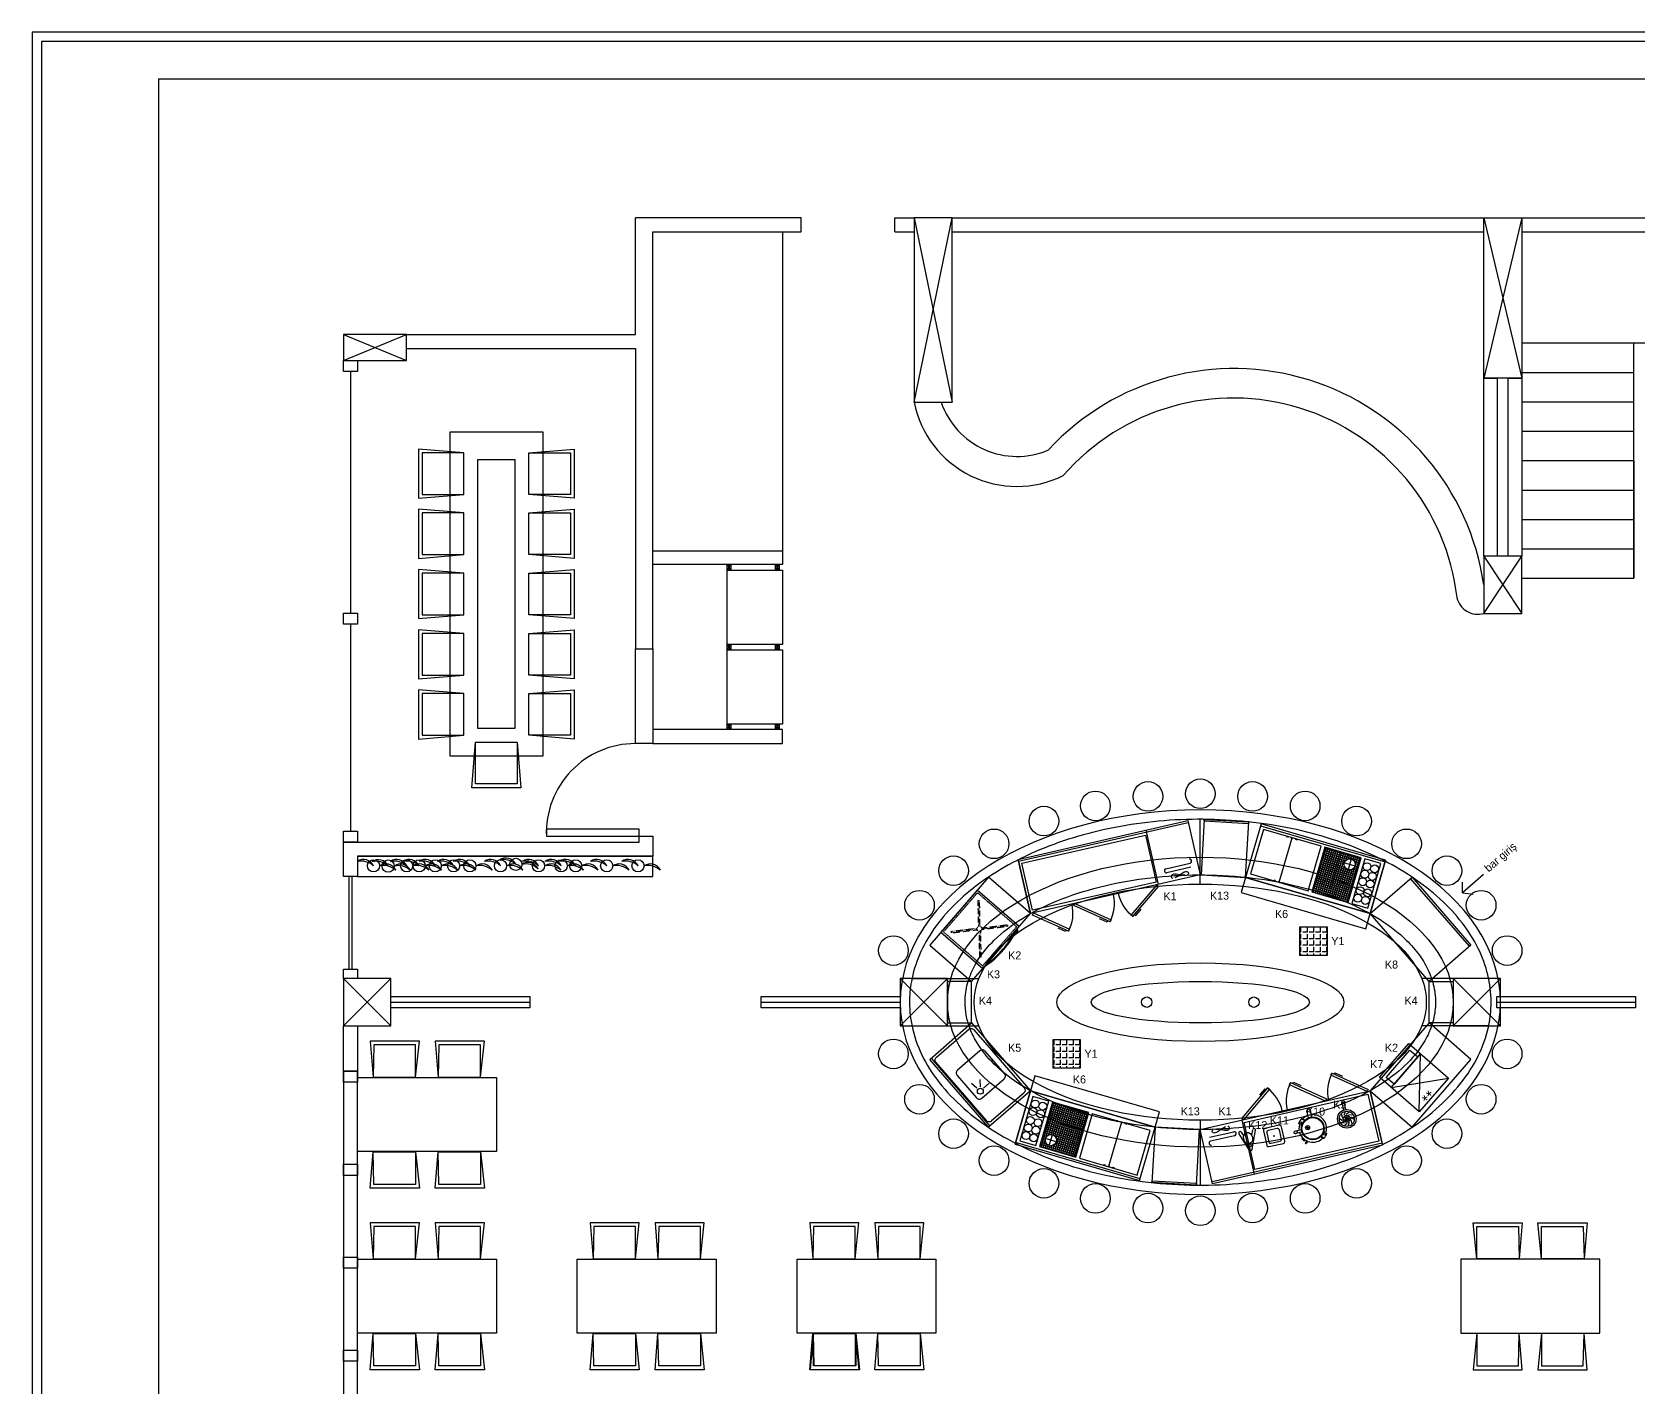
# Model space of a CAD drawing. Header units: millimetres. Extents: x 5004 to 15052, y -6179 to -3495.
# Drawn here: x 8589 to 10324, y -5101 to -3638 of the extents above; entities that cross this region are included whole.
import ezdxf
from ezdxf.enums import TextEntityAlignment as Align

# ---------------------------------------------------------------- set-up
doc = ezdxf.new("R2010")
doc.units = ezdxf.units.MM
doc.linetypes.add('DASHED', pattern=[0.75, 0.5, -0.25])
doc.layers.add('S2000-002 Çizgi', color=7, linetype='Continuous')
doc.styles.get("Standard").update_dxf_attribs({"font": 'arial.ttf'})
doc.styles.add('TAKSİM', font='GOTHIC.TTF', dxfattribs={"height": 20})
pattern_1 = [(90, (-52161.617, -450.4982), (-2.2225, 2e-16), []), (180, (-52161.617, -450.4982), (-2e-16, -2.2225), [])]

# ---------------------------------------------------------------- blocks, each defined once
blk = doc.blocks.new('A$C34EC4B2C')
at = {"layer": 'S2000-002 Çizgi'}
for p, q in [((80.8, 87.7), (46.6, 62.1)), ((77.6, 87.3), (71.9, 83.1)), ((78.6, 86), (77.6, 87.3)), ((82.4, 85.6), (80.8, 87.7)), ((104.7, 85.8), (106.2, 87.8)), ((106.2, 87.8), (140.3, 62)), ((108.4, 86.1), (109.4, 87.4)), ((109.4, 87.4), (115.1, 83.2)), ((150.6, 85.8), (152.2, 87.8)), ((152.2, 87.8), (186.3, 62)), ((154.4, 86.1), (155.4, 87.4)), ((155.4, 87.4), (161.1, 83.2)), ((48.1, 60), (82.4, 85.6)), ((71.9, 83.1), (70.5, 82)), ((138.8, 60), (104.7, 85.8)), ((115.1, 83.2), (116.5, 82.1)), ((184.7, 60), (150.6, 85.8)), ((161.1, 83.2), (162.5, 82.1)), ((0, 0), (0, 60)), ((0, 60), (188, 60)), ((12, 55), (12.2, 55.7)), ((12.2, 54.2), (12, 55)), ((12.2, 55.7), (12.7, 56.3)), ((12.7, 53.6), (12.2, 54.2)), ((12.7, 56.3), (13.5, 56.8)), ((13.5, 53.1), (12.7, 53.6)), ((14.6, 53), (13.5, 53.1)), ((16.1, 53.1), (14.6, 53)), ((16.1, 56.8), (17.8, 56.3)), ((17.8, 53.6), (16.1, 53.1)), ((17.8, 56.3), (19.6, 55.7)), ((19.6, 54.2), (17.8, 53.6)), ((19.6, 55.7), (21.6, 55)), ((21.6, 55), (19.6, 54.2)), ((23.5, 55.7), (21.6, 55)), ((21.6, 55), (23.5, 54.2)), ((25.4, 56.3), (23.5, 55.7)), ((23.5, 54.2), (25.4, 53.6)), ((27.1, 56.8), (25.4, 56.3)), ((25.4, 53.6), (27.1, 53.1)), ((27.1, 53.1), (28.6, 53)), ((28.6, 53), (29.7, 53.1)), ((30.5, 56.3), (29.7, 56.8)), ((29.7, 53.1), (30.5, 53.6)), ((31, 55.7), (30.5, 56.3)), ((30.5, 53.6), (31, 54.2)), ((31.2, 55), (31, 55.7)), ((31, 54.2), (31.2, 55)), ((46.1, 60), (46.1, 0)), ((46.6, 62.1), (48.1, 60)), ((48, 5), (48, 57)), ((48, 57), (185, 57)), ((140.3, 62), (138.8, 60)), ((186.3, 62), (184.7, 60)), ((185, 57), (185, 5)), ((188, 2), (188, 60)), ((188, 60), (188, 0)), ((8, 49.7), (34.7, 49.7)), ((34.7, 45.3), (8, 45.3)), ((188, 2), (0, 2)), ((185, 5), (48, 5)), ((188, 0), (0, 0))]:
    blk.add_line(p, q, dxfattribs=at)
for centre, radius, start, end in [((48.1, 60), 42.7, 0, 40.245), ((138.8, 60), 42.7, 139.4908, 180), ((184.7, 60), 42.7, 139.4908, 180), ((8, 43.1), 2.17, 90, 270), ((34.7, 47.5), 2.17, 270, 90)]:
    blk.add_arc(centre, radius, start, end, dxfattribs=at)
blk = doc.blocks.new('A$C200913A5')
at = {"layer": 'S2000-002 Çizgi'}
for p, q in [((35.5, 36.3), (35.7, 28.4)), ((38.9, 37.9), (45, 32.9)), ((38.9, 37.9), (45, 32.9)), ((40.2, 41.7), (48, 42.9)), ((40.2, 41.7), (48, 42.9))]:
    blk.add_line(p, q, dxfattribs=at)
for points in [[(97, 0), (0, 0), (0, 60), (97, 60)], [(97, 0), (0, 0), (0, 60), (97, 60)], [(97, 58), (0, 58), (0, 60), (97, 60)]]:
    blk.add_lwpolyline(points, close=True, dxfattribs=at)
for points in [[(90, 3), (7, 3, -0.414214), (3, 7), (3, 53, -0.414214), (7, 57), (90, 57, -0.414214), (94, 53), (94, 7, -0.414214)], [(90, 3), (7, 3, -0.414214), (3, 7), (3, 53, -0.414214), (7, 57), (90, 57, -0.414214), (94, 53), (94, 7, -0.414214)], [(32.5, 9), (64.5, 9, 0.414214), (68.5, 13), (68.5, 45, 0.414214), (64.5, 49), (32.5, 49, 0.414214), (28.5, 45), (28.5, 13, 0.414214)], [(32.5, 9), (64.5, 9, 0.414214), (68.5, 13), (68.5, 45, 0.414214), (64.5, 49), (32.5, 49, 0.414214), (28.5, 45), (28.5, 13, 0.414214)]]:
    blk.add_lwpolyline(points, format="xyb", close=True, dxfattribs=at)
blk.add_circle((35.2, 41.2), 3.19, dxfattribs=at)
blk.add_circle((35.2, 41.2), 3.19, dxfattribs=at)
blk = doc.blocks.new('A$C723D60DA')
at = {"layer": 'S2000-002 Çizgi'}
for points in [[(0, 3.7), (60, 3.7), (60, 63.7), (0, 63.7)], [(53.2, 2.2), (54.6, 2.2), (54.6, 0.7), (53.2, 0.7)]]:
    blk.add_lwpolyline(points, close=True, dxfattribs=at)
at = {"layer": 'S2000-002 Çizgi', "linetype": 'DASHED', "ltscale": 0.5}
blk.add_lwpolyline([(2, 5.7), (58, 5.7), (58, 61.7), (2, 61.7)], close=True, dxfattribs=at)
for points in [[(6.8, 54.6), (7.9, 55.7)], [(6.8, 54.6), (27.7, 35.8)], [(7.9, 55.7), (28.7, 36.9)], [(31.4, 36.9), (52.1, 55.7)], [(32.4, 35.9), (53.2, 54.6)], [(52.1, 55.7), (53.2, 54.6)], [(27.6, 33.2), (6.8, 14.4)], [(28.6, 32.1), (7.9, 13.4)], [(31.3, 32.2), (52.1, 13.4)], [(32.3, 33.2), (53.2, 14.4)], [(7.9, 13.4), (6.8, 14.4)], [(52.1, 13.4), (53.2, 14.4)]]:
    blk.add_lwpolyline(points, dxfattribs=at)
at = {"layer": 'S2000-002 Çizgi'}
for points in [[(52.2, 3.2), (52.2, 3.7), (55.9, 3.7)], [(55.9, 3.3), (55.9, 2.2), (52.2, 2.2)]]:
    blk.add_lwpolyline(points, dxfattribs=at)
at = {"layer": 'S2000-002 Çizgi', "linetype": 'DASHED', "ltscale": 0.5}
blk.add_circle((30, 34.5), 2.67, dxfattribs=at)
at = {"layer": 'S2000-002 Çizgi'}
for centre, radius, start, end in [((29.9, 100.6), 100.6, 254.4941, 285.5059), ((29.9, 109.5), 108.5, 257.2819, 282.7181)]:
    blk.add_arc(centre, radius, start, end, dxfattribs=at)
blk = doc.blocks.new('A$C0D0247C1')
at = {"layer": 'S2000-002 Çizgi'}
for points in [[(2, 0), (18, 0, 0.414214), (20, 2), (20, 18, 0.414214), (18, 20), (2, 20, 0.414214), (0, 18), (0, 2, 0.414214)], [(5, 3), (15, 3, 0.414214), (17, 5), (17, 15, 0.414214), (15, 17), (5, 17, 0.414214), (3, 15), (3, 5, 0.414214)]]:
    blk.add_lwpolyline(points, format="xyb", close=True, dxfattribs=at)
at = {"layer": 'S2000-002 Çizgi', "const_width": 1}
blk.add_lwpolyline([(9.5, 10.1, 1), (10.5, 10.1, 1)], format="xyb", close=True, dxfattribs=at)
blk.add_lwpolyline([(20, 10), (23.9, 10)], dxfattribs=at)
blk = doc.blocks.new('A$C2B7B2AEF')
at = {"layer": 'S2000-002 Çizgi'}
for p, q in [((23.4, 33.5), (25.1, 35.8)), ((24.4, 32.7), (26.1, 35)), ((26.1, 35.4), (25.6, 35.8)), ((1.5, 29.6), (1.2, 29.9)), ((2.5, 30.7), (1.5, 29.6)), ((4.4, 29.1), (3.4, 27.8)), ((4, 27.2), (3.4, 27.8)), ((7.9, 31.5), (5.1, 34.2)), ((8.5, 31.8), (5.6, 34.6)), ((25.7, 31.4), (26.7, 32.2)), ((27.1, 22.6), (33.7, 22.6)), ((27.1, 20), (33.7, 20)), ((27.6, 28.9), (28.7, 29.7)), ((12.9, 9.1), (12.9, 1.3)), ((14.2, 0), (15.5, 0)), ((16.8, 9.1), (16.8, 1.3)), ((21.2, 10.7), (24.1, 8)), ((21.8, 11.1), (24.6, 8.4)), ((25.3, 13.5), (26.3, 14.8)), ((25.6, 15.4), (26.3, 14.8)), ((27.2, 11.9), (28.1, 13)), ((28.1, 13), (28.5, 12.6))]:
    blk.add_line(p, q, dxfattribs=at)
for centre, radius in [((3.5, 30), 1.28), ((14.8, 21.3), 12.3), ((14.8, 21.3), 11.7), ((20, 19.2), 2.18), ((20, 19.2), 0.896), ((26.1, 12.6), 1.28)]:
    blk.add_circle(centre, radius, dxfattribs=at)
for centre, radius, start, end in [((14.8, 21.3), 14.9, 4.9348, 123.8208), ((25.4, 35.6), 0.32, 52.57, 142.57), ((25.9, 35.2), 0.32, 322.57, 52.57), ((14.8, 21.3), 14.9, 146.7276, 262.5863), ((14.8, 21.3), 16.2, 124.8183, 147.6606), ((14.8, 21.3), 16.2, 31.2104, 42.5747), ((14.8, 21.3), 14.9, 326.7276, 355.0652), ((32.3, 21.3), 0.64, 129.4184, 230.5816), ((34.2, 19), 3.62, 98.2247, 129.4184), ((34.2, 23.6), 3.62, 230.5816, 261.7753), ((33.2, 19), 3.62, 50.5816, 81.7753), ((33.2, 23.6), 3.62, 278.2247, 309.4184), ((35.1, 21.3), 0.64, 309.4184, 50.5816), ((14.2, 1.3), 1.28, 180, 270), ((15.5, 1.3), 1.28, 270, 0), ((14.8, 21.3), 14.9, 277.4137, 303.8208), ((14.8, 21.3), 16.2, 304.8183, 327.6606)]:
    blk.add_arc(centre, radius, start, end, dxfattribs=at)
blk = doc.blocks.new('A$C7D36761A')
at = {"layer": 'S2000-002 Çizgi'}
for points in [[(0, 20.5), (6.6, 1.2, 0.691141), (10.4, 1.1), (18.3, 20.3)], [(2.8, 21.4), (4.5, 16.8, 0.691141)]]:
    blk.add_lwpolyline(points, format="xyb", dxfattribs=at)
for points in [[(13.1, 15.7), (15.5, 21.4)], [(7.1, 7.7), (7.1, 4.4)], [(7.1, 4.4), (10.1, 4.4)], [(10.1, 7.7), (10.1, 4.4)]]:
    blk.add_lwpolyline(points, dxfattribs=at)
for centre, start, end in [((1.4, 21), 18.9768, 198.9768), ((16.9, 20.9), 337.5765, 157.5765)]:
    blk.add_arc(centre, 1.5, start, end, dxfattribs=at)
blk.add_ellipse((8.6, 13.6), major_axis=(0, -6.18), ratio=0.781319, dxfattribs=at)
blk = doc.blocks.new('A$C4AF1199D')
at = {"layer": 'S2000-002 Çizgi'}
for points in [[(2.4, 20.6), (5.4, 17.1)], [(5.4, 24.6), (5.8, 20)], [(6.3, 18), (13.8, 18)], [(12.6, 19.9), (7.1, 15.7)], [(7.7, 21), (12.4, 15.2)], [(10.2, 26.1), (7.8, 22.2)], [(10.2, 21.2), (10, 14.2)], [(14.9, 24.5), (10.7, 22.7)], [(17.8, 20.4), (13.4, 21.5)], [(17.8, 15.4), (14.8, 18.9)], [(2.3, 15.6), (6.8, 14.5)], [(5.2, 11.5), (9.5, 13.3)], [(10, 9.9), (12.4, 13.8)], [(14.8, 11.4), (14.4, 16)]]:
    blk.add_lwpolyline(points, dxfattribs=at)
blk.add_lwpolyline([(8.8, 0), (11.3, 0), (11.3, 8), (8.8, 8)], close=True, dxfattribs=at)
for radius in [10, 8.12, 3.75]:
    blk.add_circle((10, 18), radius, dxfattribs=at)
blk = doc.blocks.new('A$C2B223031')
at = {"layer": 'S2000-002 Çizgi'}
h = blk.add_hatch(dxfattribs=at)
h.set_pattern_fill('ANSI37', color=256, scale=0.7, angle=45)
h.set_pattern_definition(pattern_1)
h.paths.add_polyline_path([(114, 72), (73.1, 72), (73.1, 22), (114, 22)])
edge = h.paths.add_edge_path(flags=16)
edge.add_arc((104.1, 61.9), 6, 0, 360)
h = blk.add_hatch(dxfattribs=at)
h.set_pattern_fill('ANSI37', color=256, scale=0.7, angle=45)
h.set_pattern_definition(pattern_1)
h.paths.add_polyline_path([(114, 72), (74, 72), (74, 32), (114, 32)])
h.paths.add_polyline_path([(98.1, 61.9, -1), (110.1, 61.9, -1)], flags=16)
for p, q in [((30.8, 71), (30.8, 72)), ((30.8, 72), (31.8, 72)), ((31.8, 72), (31.8, 71)), ((35.8, 71), (35.8, 72)), ((35.8, 72), (36.8, 72)), ((36.3, 22), (36.3, 72)), ((36.8, 72), (36.8, 71)), ((40.8, 71), (40.8, 72)), ((40.8, 72), (41.8, 72)), ((41.8, 72), (41.8, 71)), ((140, 77), (140, 17)), ((98.1, 61.9), (110.1, 61.9)), ((104.1, 67.9), (104.1, 55.9)), ((30.8, 23), (30.8, 22)), ((30.8, 22), (31.8, 22)), ((31.8, 22), (31.8, 23)), ((35.8, 23), (35.8, 22)), ((35.8, 22), (36.8, 22)), ((36.8, 22), (36.8, 23)), ((40.8, 23), (40.8, 22)), ((40.8, 22), (41.8, 22)), ((41.8, 22), (41.8, 23))]:
    blk.add_line(p, q, dxfattribs=at)
for points in [[(0, 17), (140, 17), (140, 77), (0, 77)], [(0, 75), (140, 75), (140, 77), (0, 77)], [(4, 22), (69.1, 22), (69.1, 72), (4, 72)], [(73.1, 22), (114, 22), (114, 72), (73.1, 72)], [(118, 22), (136, 22), (136, 72), (118, 72)], [(140, 17), (0, 17), (0, 0), (140, 0)]]:
    blk.add_lwpolyline(points, close=True, dxfattribs=at)
for centre, radius in [((104.1, 61.9), 6), ((122.7, 64.7), 4.25), ((122.7, 56.2), 4.25), ((131.2, 64.7), 4.25), ((131.2, 56.2), 4.25), ((122.7, 47.7), 4.25), ((122.7, 37.7), 4.25), ((131.2, 47.7), 4.25), ((131.2, 37.7), 4.25), ((122.7, 29.2), 4.25), ((131.2, 29.2), 4.25)]:
    blk.add_circle(centre, radius, dxfattribs=at)
blk = doc.blocks.new('A$C3C3A6592')
at = {"layer": 'S2000-002 Çizgi'}
for points in [[(0, 57), (48.3, 16.9)], [(0, 16.9), (48.3, 57)], [(0, 16.9), (48.3, 16.9)]]:
    blk.add_lwpolyline(points, dxfattribs=at)
for points in [[(0, 0), (48.3, 0), (48.3, 57), (0, 57)], [(4.6, 5.6), (43.7, 5.6), (43.7, 16.9), (4.6, 16.9)]]:
    blk.add_lwpolyline(points, close=True, dxfattribs=at)
blk.add_text('**', height=12, dxfattribs=at).set_placement((11.9, 43))

msp = doc.modelspace()

# ---------------------------------------------------------------- hatches: boundary and pattern name
h = msp.add_hatch()
h.set_pattern_fill('ANGLE', color=256)
h.set_pattern_definition([(180, (18145.445, -6886.5), (0, 6.985), [5.08, -1.905]), (90, (18145.445, -6886.5), (6.985, 4e-16), [5.08, -1.905])])
h.paths.add_polyline_path([(9957.6, -4633.9), (9987.6, -4633.9), (9987.6, -4603.9), (9957.6, -4603.9)])
h = msp.add_hatch()
h.set_pattern_fill('ANGLE', color=256)
h.set_pattern_definition([(180, (17878.887, -7008.083), (0, 6.985), [5.08, -1.905]), (90, (17878.887, -7008.083), (6.985, 4e-16), [5.08, -1.905])])
h.paths.add_polyline_path([(9691, -4755.5), (9721, -4755.5), (9721, -4725.5), (9691, -4725.5)])

# ---------------------------------------------------------------- linework, layer by layer
at = {"color": 1}
for p, q in [((8725.4, -3688.3), (8725.4, -6179.3)), ((8725.4, -3688.3), (11071.4, -3688.3)), ((9850.4, -4557.4), (9850.4, -4487.4)), ((9539, -4659.3), (9611.3, -4659.3)), ((10161.7, -4659.3), (10089.4, -4659.3)), ((9539, -4710.3), (9611.3, -4710.3)), ((10161.7, -4710.3), (10089.4, -4710.3)), ((9850.4, -4812.3), (9850.4, -4882.3))]:
    msp.add_line(p, q, dxfattribs=at)
for p, q in [((9419.4, -3838.3), (9240.4, -3838.3)), ((9240.4, -3964.3), (9240.4, -3838.3)), ((9419.4, -3853.3), (9419.4, -3838.3)), ((9520.4, -3853.3), (9520.4, -3838.3)), ((9520.4, -3838.3), (9541.4, -3838.3)), ((9541.4, -3838.3), (9582.4, -4037.3)), ((9541.4, -4037.3), (9582.4, -3838.3)), ((9582.4, -3838.3), (10156.4, -3838.3)), ((10197.4, -3838.3), (10156.4, -4011.3)), ((10156.4, -3838.3), (10197.4, -4011.3)), ((10197.4, -3838.3), (10448.4, -3838.3)), ((9259.4, -4303.3), (9259.4, -3853.3)), ((9259.4, -3853.3), (9419.4, -3853.3)), ((9399.4, -3853.3), (9399.4, -4197.6)), ((9520.4, -3853.3), (9541.4, -3853.3)), ((9582.4, -3853.3), (10156.4, -3853.3)), ((10197.4, -3853.3), (10448.4, -3853.3)), ((8925.4, -3964.3), (8993.4, -3992.3)), ((8925.4, -3992.3), (8993.4, -3964.3)), ((8993.4, -3964.3), (9240.4, -3964.3)), ((8993.4, -3979.3), (9240.4, -3979.3)), ((9240.4, -3979.3), (9240.4, -4303.3)), ((10197.4, -3973.3), (10448.4, -3973.3)), ((10318.4, -4227.3), (10318.4, -3973.3)), ((8932.9, -4004.3), (8932.9, -4264.8)), ((10197.4, -4005.1), (10318.4, -4005.1)), ((10197.4, -4036.8), (10318.4, -4036.8)), ((10197.4, -4068.6), (10318.4, -4068.6)), ((10197.4, -4100.3), (10318.4, -4100.3)), ((10318.4, -4100.3), (10318.4, -4227.3)), ((10197.4, -4132.1), (10318.4, -4132.1)), ((10197.4, -4163.8), (10318.4, -4163.8)), ((10318.4, -4163.8), (10318.4, -4227.3)), ((10197.4, -4195.6), (10318.4, -4195.6)), ((10156.4, -4203.3), (10197.4, -4265.3)), ((10156.4, -4265.3), (10197.4, -4203.3)), ((10197.4, -4227.3), (10318.4, -4227.3)), ((10156.4, -4265.3), (10197.4, -4265.3)), ((8932.9, -4276.8), (8932.9, -4500.2)), ((9240.4, -4303.3), (9259.4, -4303.3)), ((9399.4, -4390.6), (9259.4, -4390.6)), ((9259.4, -4405.6), (9399.4, -4405.6)), ((9399.4, -4405.6), (9399.4, -4390.6)), ((8940.4, -4512.2), (9244.4, -4512.2)), ((8940.4, -4527.2), (9259.4, -4527.2)), ((10156.1, -4547.1), (10133.4, -4566.8)), ((10133.4, -4566.8), (10133.4, -4555.2)), ((10133.4, -4566.8), (10144.9, -4568.4)), ((8925.4, -4659.3), (8976.4, -4710.3)), ((8925.4, -4710.3), (8976.4, -4659.3)), ((9526.4, -4659.3), (9577.4, -4710.3)), ((9526.4, -4710.3), (9577.4, -4659.3)), ((10123.4, -4659.3), (10174.4, -4710.3)), ((10123.4, -4710.3), (10174.4, -4659.3)), ((8976.4, -4684.8), (9126.4, -4684.8)), ((9376.4, -4684.8), (9526.4, -4684.8)), ((10170.4, -4684.8), (10320.4, -4684.8)), ((8940.4, -4710.3), (8950.4, -4710.3)), ((8925.4, -4759.3), (8925.4, -5060.3)), ((8925.4, -4771.3), (8925.4, -5060.3))]:
    msp.add_line(p, q)
for points in [[(8589.1, -5707.9), (11469.1, -5707.9), (11469.1, -3637.9), (8589.1, -3637.9)], [(8599.1, -5697.9), (11459.1, -5697.9), (11459.1, -3647.9), (8599.1, -3647.9)], [(9582.4, -3838.3), (9541.4, -3838.3), (9541.4, -4037.3), (9582.4, -4037.3)], [(10156.4, -3838.3), (10197.4, -3838.3), (10197.4, -4011.3), (10156.4, -4011.3)], [(8925.4, -3992.3), (8993.4, -3992.3), (8993.4, -3964.3), (8925.4, -3964.3)], [(8925.4, -3992.3), (8940.4, -3992.3), (8940.4, -4004.3), (8925.4, -4004.3)], [(10156.4, -4011.3), (10170.9, -4011.3), (10170.9, -4203.3), (10156.4, -4203.3)], [(10182.9, -4011.3), (10197.4, -4011.3), (10197.4, -4203.3), (10182.9, -4203.3)], [(9040.4, -4069.3), (9140.4, -4069.3), (9140.4, -4419.3), (9040.4, -4419.3)], [(9055.4, -4091.8), (9006.4, -4087.8), (9006.4, -4140.8), (9055.4, -4136.8)], [(9055.4, -4091.8), (9010.4, -4091.8), (9010.4, -4136.8), (9055.4, -4136.8)], [(9125.4, -4091.8), (9174.4, -4087.8), (9174.4, -4140.8), (9125.4, -4136.8)], [(9125.4, -4091.8), (9170.4, -4091.8), (9170.4, -4136.8), (9125.4, -4136.8)], [(9070.4, -4099.3), (9110.4, -4099.3), (9110.4, -4389.3), (9070.4, -4389.3)], [(9055.4, -4156.8), (9006.4, -4152.8), (9006.4, -4205.8), (9055.4, -4201.8)], [(9055.4, -4156.8), (9010.4, -4156.8), (9010.4, -4201.8), (9055.4, -4201.8)], [(9125.4, -4156.8), (9174.4, -4152.8), (9174.4, -4205.8), (9125.4, -4201.8)], [(9125.4, -4156.8), (9170.4, -4156.8), (9170.4, -4201.8), (9125.4, -4201.8)], [(9259.4, -4197.6), (9399.4, -4197.6), (9399.4, -4212.6), (9259.4, -4212.6)], [(10197.4, -4203.3), (10156.4, -4203.3), (10156.4, -4265.3), (10197.4, -4265.3)], [(9055.4, -4221.8), (9006.4, -4217.8), (9006.4, -4270.8), (9055.4, -4266.8)], [(9055.4, -4221.8), (9010.4, -4221.8), (9010.4, -4266.8), (9055.4, -4266.8)], [(9125.4, -4221.8), (9174.4, -4217.8), (9174.4, -4270.8), (9125.4, -4266.8)], [(9125.4, -4221.8), (9170.4, -4221.8), (9170.4, -4266.8), (9125.4, -4266.8)], [(8925.4, -4264.8), (8940.4, -4264.8), (8940.4, -4276.8), (8925.4, -4276.8)], [(9055.4, -4286.8), (9006.4, -4282.8), (9006.4, -4335.8), (9055.4, -4331.8)], [(9125.4, -4286.8), (9174.4, -4282.8), (9174.4, -4335.8), (9125.4, -4331.8)], [(9055.4, -4286.8), (9010.4, -4286.8), (9010.4, -4331.8), (9055.4, -4331.8)], [(9125.4, -4286.8), (9170.4, -4286.8), (9170.4, -4331.8), (9125.4, -4331.8)], [(9240.4, -4303.3), (9259.4, -4303.3), (9259.4, -4405.6), (9240.4, -4405.6)], [(9055.4, -4351.8), (9006.4, -4347.8), (9006.4, -4400.8), (9055.4, -4396.8)], [(9055.4, -4351.8), (9010.4, -4351.8), (9010.4, -4396.8), (9055.4, -4396.8)], [(9125.4, -4351.8), (9174.4, -4347.8), (9174.4, -4400.8), (9125.4, -4396.8)], [(9125.4, -4351.8), (9170.4, -4351.8), (9170.4, -4396.8), (9125.4, -4396.8)], [(9112.9, -4404.3), (9116.9, -4453.3), (9063.9, -4453.3), (9067.9, -4404.3)], [(9112.9, -4404.3), (9112.9, -4449.3), (9067.9, -4449.3), (9067.9, -4404.3)], [(9851.3, -4547.4), (9899.2, -4550.1), (9902.6, -4490.2), (9854.7, -4487.5)], [(9902.5, -4492.2), (9854.5, -4489.5), (9854.7, -4487.5), (9902.6, -4490.2)], [(8925.4, -4500.2), (8940.4, -4500.2), (8940.4, -4512.2), (8925.4, -4512.2)], [(8940.4, -4549.3), (9259.4, -4549.3), (9259.4, -4527.2), (8940.4, -4527.2)], [(8934.8, -4549.3), (8931, -4549.3), (8931, -4649.3), (8934.8, -4649.3)], [(9987.6, -4603.9), (9957.6, -4603.9), (9957.6, -4633.9), (9987.6, -4633.9)], [(8925.4, -4649.3), (8940.4, -4649.3), (8940.4, -4659.3), (8925.4, -4659.3)], [(8976.4, -4659.3), (8925.4, -4659.3), (8925.4, -4710.3), (8976.4, -4710.3)], [(9577.4, -4659.3), (9526.4, -4659.3), (9526.4, -4710.3), (9577.4, -4710.3)], [(9603.5, -4662.4), (9577.4, -4662.4), (9577.4, -4707.2), (9603.5, -4707.2)], [(10097.3, -4662.4), (10123.4, -4662.4), (10123.4, -4707.2), (10097.3, -4707.2)], [(10174.4, -4659.3), (10123.4, -4659.3), (10123.4, -4710.3), (10174.4, -4710.3)], [(8976.4, -4678.8), (9126.4, -4678.8), (9126.4, -4690.8), (8976.4, -4690.8)], [(9376.4, -4678.8), (9526.4, -4678.8), (9526.4, -4690.8), (9376.4, -4690.8)], [(10170.4, -4678.8), (10320.4, -4678.8), (10320.4, -4690.8), (10170.4, -4690.8)], [(8925.4, -4710.3), (8940.4, -4710.3), (8940.4, -4759.3), (8925.4, -4759.3)], [(9003.2, -4765.8), (9007.2, -4726.8), (8954.2, -4726.8), (8957.4, -4765.8)], [(9003.2, -4765.8), (9003.2, -4730.8), (8958.2, -4730.8), (8957.4, -4765.8)], [(9073.4, -4765.8), (9077.4, -4726.8), (9024.4, -4726.8), (9027.5, -4765.8)], [(9073.4, -4765.8), (9073.4, -4730.8), (9028.4, -4730.8), (9027.5, -4765.8)], [(9721, -4725.5), (9691, -4725.5), (9691, -4755.5), (9721, -4755.5)], [(8940.4, -4759.3), (8925.4, -4759.3), (8925.4, -5373.3), (8940.4, -5373.3)], [(8925.4, -4759.3), (8940.4, -4759.3), (8940.4, -4771.3), (8925.4, -4771.3)], [(8940.4, -4766.1), (9090.4, -4766.1), (9090.4, -4846.1), (8940.4, -4846.1)], [(9849.5, -4822.2), (9801.5, -4819.6), (9798.2, -4879.5), (9846.1, -4882.2)], [(9003.2, -4846.4), (9007.2, -4885.4), (8954.2, -4885.4), (8957.4, -4846.4)], [(9003.2, -4846.4), (9003.2, -4881.4), (8958.2, -4881.4), (8957.4, -4846.4)], [(9073.4, -4846.4), (9077.4, -4885.4), (9024.4, -4885.4), (9027.5, -4846.4)], [(9073.4, -4846.4), (9073.4, -4881.4), (9028.4, -4881.4), (9027.5, -4846.4)], [(8925.4, -4859.7), (8940.4, -4859.7), (8940.4, -4871.7), (8925.4, -4871.7)], [(9798.3, -4877.5), (9846.2, -4880.2), (9846.1, -4882.2), (9798.2, -4879.5)], [(9003.2, -4961.9), (9007.2, -4922.9), (8954.2, -4922.9), (8957.4, -4961.9)], [(9073.4, -4961.9), (9077.4, -4922.9), (9024.4, -4922.9), (9027.5, -4961.9)], [(9240.5, -4961.9), (9244.5, -4922.9), (9191.5, -4922.9), (9194.7, -4961.9)], [(9310.7, -4961.9), (9314.7, -4922.9), (9261.7, -4922.9), (9264.8, -4961.9)], [(9477.8, -4961.9), (9481.8, -4922.9), (9428.8, -4922.9), (9432, -4961.9)], [(9548, -4961.9), (9552, -4922.9), (9499, -4922.9), (9502.1, -4961.9)], [(10148.8, -4961.9), (10144.8, -4922.9), (10197.8, -4922.9), (10194.6, -4961.9)], [(10218.9, -4961.9), (10214.9, -4922.9), (10267.9, -4922.9), (10264.7, -4961.9)], [(9003.2, -4961.9), (9003.2, -4926.9), (8958.2, -4926.9), (8957.4, -4961.9)], [(9073.4, -4961.9), (9073.4, -4926.9), (9028.4, -4926.9), (9027.5, -4961.9)], [(9240.5, -4961.9), (9240.5, -4926.9), (9195.5, -4926.9), (9194.7, -4961.9)], [(9310.7, -4961.9), (9310.7, -4926.9), (9265.7, -4926.9), (9264.8, -4961.9)], [(9477.8, -4961.9), (9477.8, -4926.9), (9432.8, -4926.9), (9432, -4961.9)], [(9548, -4961.9), (9548, -4926.9), (9503, -4926.9), (9502.1, -4961.9)], [(10148.8, -4961.9), (10148.8, -4926.9), (10193.8, -4926.9), (10194.6, -4961.9)], [(10218.9, -4961.9), (10218.9, -4926.9), (10263.9, -4926.9), (10264.7, -4961.9)], [(8925.4, -4960), (8940.4, -4960), (8940.4, -4972), (8925.4, -4972)], [(8940.4, -4962.1), (9090.4, -4962.1), (9090.4, -5042.1), (8940.4, -5042.1)], [(9177.7, -4962.1), (9327.7, -4962.1), (9327.7, -5042.1), (9177.7, -5042.1)], [(9415, -4962.1), (9565, -4962.1), (9565, -5042.1), (9415, -5042.1)], [(10281.8, -4962.1), (10131.8, -4962.1), (10131.8, -5042.1), (10281.8, -5042.1)], [(9003.2, -5042.4), (9007.2, -5081.4), (8954.2, -5081.4), (8957.4, -5042.4)], [(9003.2, -5042.4), (9003.2, -5077.4), (8958.2, -5077.4), (8957.4, -5042.4)], [(9073.4, -5042.4), (9077.4, -5081.4), (9024.4, -5081.4), (9027.5, -5042.4)], [(9073.4, -5042.4), (9073.4, -5077.4), (9028.4, -5077.4), (9027.5, -5042.4)], [(9240.5, -5042.4), (9244.5, -5081.4), (9191.5, -5081.4), (9194.7, -5042.4)], [(9240.5, -5042.4), (9240.5, -5077.4), (9195.5, -5077.4), (9194.7, -5042.4)], [(9310.7, -5042.4), (9314.7, -5081.4), (9261.7, -5081.4), (9264.8, -5042.4)], [(9310.7, -5042.4), (9310.7, -5077.4), (9265.7, -5077.4), (9264.8, -5042.4)], [(9477.8, -5042.4), (9481.8, -5081.4), (9428.8, -5081.4), (9432, -5042.4)], [(9478.4, -5042.4), (9482.4, -5081.4), (9429.4, -5081.4), (9432.6, -5042.4)], [(9477.8, -5042.4), (9477.8, -5077.4), (9432.8, -5077.4), (9432, -5042.4)], [(9478.4, -5042.4), (9478.4, -5077.4), (9433.4, -5077.4), (9432.6, -5042.4)], [(9548, -5042.4), (9552, -5081.4), (9499, -5081.4), (9502.1, -5042.4)], [(9548, -5042.4), (9548, -5077.4), (9503, -5077.4), (9502.1, -5042.4)], [(10148.8, -5042.4), (10144.8, -5081.4), (10197.8, -5081.4), (10194.6, -5042.4)], [(10148.8, -5042.4), (10148.8, -5077.4), (10193.8, -5077.4), (10194.6, -5042.4)], [(10218.9, -5042.4), (10214.9, -5081.4), (10267.9, -5081.4), (10264.7, -5042.4)], [(10218.9, -5042.4), (10218.9, -5077.4), (10263.9, -5077.4), (10264.7, -5042.4)], [(8925.4, -5060.3), (8940.4, -5060.3), (8940.4, -5072.3), (8925.4, -5072.3)]]:
    msp.add_lwpolyline(points, close=True)
for points in [[(9339.4, -4218.6), (9339.4, -4212.6), (9343.4, -4212.6), (9343.4, -4218.6), (9339.4, -4218.6), (9343.4, -4212.6), (9339.4, -4212.6), (9343.4, -4218.6), (9341.4, -4215.6)], [(9391.7, -4218.6), (9391.7, -4212.6), (9395.7, -4212.6), (9395.7, -4218.6), (9391.7, -4218.6), (9395.7, -4212.6), (9391.7, -4212.6), (9395.7, -4218.6), (9393.7, -4215.6)], [(9339.4, -4304.6), (9339.4, -4298.6), (9343.4, -4298.6), (9343.4, -4304.6), (9339.4, -4304.6), (9343.4, -4298.6), (9339.4, -4298.6), (9343.4, -4304.6), (9341.4, -4301.6)], [(9391.7, -4304.6), (9391.7, -4298.6), (9395.7, -4298.6), (9395.7, -4304.6), (9391.7, -4304.6), (9395.7, -4298.6), (9391.7, -4298.6), (9395.7, -4304.6), (9393.7, -4301.6)], [(9339.4, -4390.6), (9339.4, -4384.6), (9343.4, -4384.6), (9343.4, -4390.6), (9339.4, -4390.6), (9343.4, -4384.6), (9339.4, -4384.6), (9343.4, -4390.6), (9341.4, -4387.6)], [(9391.7, -4390.6), (9391.7, -4384.6), (9395.7, -4384.6), (9395.7, -4390.6), (9391.7, -4390.6), (9395.7, -4384.6), (9391.7, -4384.6), (9395.7, -4390.6), (9393.7, -4387.6)]]:
    msp.add_lwpolyline(points, dxfattribs=at)
for points in [[(9339.4, -4218.6), (9399.4, -4218.6), (9399.4, -4298.6), (9339.4, -4298.6)], [(9339.4, -4304.6), (9399.4, -4304.6), (9399.4, -4384.6), (9339.4, -4384.6)], [(9144.4, -4498.2), (9144.4, -4505.7), (9244.4, -4505.7), (9244.4, -4498.2)]]:
    msp.add_lwpolyline(points, close=True, dxfattribs=at)
for points in [[(8925.4, -4512.2), (9244.4, -4512.2), (9244.4, -4505.7), (9259.4, -4505.7), (9259.4, -4527.2), (8940.4, -4527.2), (8940.4, -4549.3), (8925.4, -4549.3), (8925.4, -4512.2)], [(8940.4, -4512.2), (9244.4, -4512.2), (9244.4, -4505.7), (9259.4, -4505.7), (9259.4, -4527.2), (8940.4, -4527.2)]]:
    msp.add_lwpolyline(points)
for centre in [(9737.1, -4473), (9793.9, -4462.7), (9850.4, -4459.8), (9850.4, -4459.8), (9906.8, -4462.7), (9963.6, -4473), (9681.6, -4489.4), (10019.1, -4489.4), (9627.7, -4513.9), (10073.1, -4513.9), (9584, -4542.9), (10116.7, -4542.9), (9547.2, -4580.2), (10153.6, -4580.2), (9519.1, -4629.1), (10181.7, -4629.1), (9519.1, -4740.6), (10181.7, -4740.6), (9547.2, -4789.5), (10153.6, -4789.5), (9584, -4826.7), (10116.7, -4826.7), (9627.7, -4855.8), (10073.1, -4855.8), (9681.6, -4880.3), (10019.1, -4880.3), (9737.1, -4896.6), (9793.9, -4907), (9906.8, -4907), (9963.6, -4896.6), (9850.4, -4909.9), (9850.4, -4909.9)]:
    msp.add_circle(centre, 16)
at = {"color": 30}
for centre in [(8957.7, -4537.7), (8973.6, -4537.9), (8993.5, -4537.7), (9007, -4537.7), (9024.4, -4537.7), (9044.2, -4537.7), (9061.7, -4537.7), (9094.9, -4537.7), (9111.3, -4536.1), (9135.9, -4537.7), (9160.4, -4537.7), (9176, -4537.7), (9209.5, -4537.7), (9243.3, -4537.7)]:
    msp.add_circle(centre, 6.56, dxfattribs=at)
at = {"color": 1}
for centre in [(9792.5, -4684.8), (9908.3, -4684.8)]:
    msp.add_circle(centre, 5.6, dxfattribs=at)
for centre, radius, start, end in [((9886.8, -4273.4), 272.4, 8.2488, 137.3204), ((9652.2, -4015.2), 113, 191.2948, 296.3516), ((9652.4, -4009.4), 86.4, 198.8688, 293.2735), ((9886, -4276), 243.2, 6.5578, 139.0113), ((10150.1, -4243), 23.2, 192.9416, 285.6621)]:
    msp.add_arc(centre, radius, start, end)
msp.add_arc((9240.5, -4501.9), 96.2, 90.0755, 182.2627, dxfattribs=at)
at = {"color": 3}
for centre, radius, start, end in [((8946.9, -4542.8), 12, 25.4592, 124.0109), ((8944.4, -4551.8), 19.3, 46.759, 102.7111), ((8962.8, -4543), 12, 25.4592, 124.0109), ((8960.3, -4552), 19.3, 46.759, 102.7111), ((8970.9, -4547.6), 12, 25.4592, 124.0109), ((8968.5, -4556.5), 19.3, 46.759, 102.7111), ((8982.7, -4542.8), 12, 25.4592, 124.0109), ((8980.3, -4551.8), 19.3, 46.759, 102.7111), ((8986.8, -4547.8), 12, 25.4592, 124.0109), ((8984.4, -4556.7), 19.3, 46.759, 102.7111), ((8996.2, -4542.8), 12, 25.4592, 124.0109), ((8993.7, -4551.8), 19.3, 46.759, 102.7111), ((9006.8, -4547.6), 12, 25.4592, 124.0109), ((9004.3, -4556.5), 19.3, 46.759, 102.7111), ((9013.6, -4542.8), 12, 25.4592, 124.0109), ((9011.2, -4551.8), 19.3, 46.759, 102.7111), ((9020.2, -4547.6), 12, 25.4592, 124.0109), ((9017.8, -4556.5), 19.3, 46.759, 102.7111), ((9033.4, -4542.8), 12, 25.4592, 124.0109), ((9031, -4551.8), 19.3, 46.759, 102.7111), ((9037.7, -4547.6), 12, 25.4592, 124.0109), ((9035.3, -4556.5), 19.3, 46.759, 102.7111), ((9050.9, -4542.8), 12, 25.4592, 124.0109), ((9048.5, -4551.8), 19.3, 46.759, 102.7111), ((9057.5, -4547.6), 12, 25.4592, 124.0109), ((9055, -4556.5), 19.3, 46.759, 102.7111), ((9075, -4547.6), 12, 25.4592, 124.0109), ((9072.5, -4556.5), 19.3, 46.759, 102.7111), ((9084.1, -4542.8), 12, 25.4592, 124.0109), ((9081.7, -4551.8), 19.3, 46.759, 102.7111), ((9100.5, -4541.2), 12, 25.4592, 124.0109), ((9098.1, -4550.1), 19.3, 46.759, 102.7111), ((9108.2, -4547.6), 12, 25.4592, 124.0109), ((9105.7, -4556.5), 19.3, 46.759, 102.7111), ((9124.6, -4546), 12, 25.4592, 124.0109), ((9122.1, -4554.9), 19.3, 46.759, 102.7111), ((9125.1, -4542.8), 12, 25.4592, 124.0109), ((9122.7, -4551.8), 19.3, 46.759, 102.7111), ((9149.1, -4547.6), 12, 25.4592, 124.0109), ((9146.7, -4556.5), 19.3, 46.759, 102.7111), ((9149.6, -4542.8), 12, 25.4592, 124.0109), ((9147.1, -4551.8), 19.3, 46.759, 102.7111), ((9165.2, -4542.8), 12, 25.4592, 124.0109), ((9162.8, -4551.8), 19.3, 46.759, 102.7111), ((9173.6, -4547.6), 12, 25.4592, 124.0109), ((9171.2, -4556.5), 19.3, 46.759, 102.7111), ((9189.3, -4547.6), 12, 25.4592, 124.0109), ((9186.8, -4556.5), 19.3, 46.759, 102.7111), ((9198.7, -4542.8), 12, 25.4592, 124.0109), ((9196.3, -4551.8), 19.3, 46.759, 102.7111), ((9222.8, -4547.6), 12, 25.4592, 124.0109), ((9220.3, -4556.5), 19.3, 46.759, 102.7111), ((9232.5, -4542.8), 12, 25.4592, 124.0109), ((9230.1, -4551.8), 19.3, 46.759, 102.7111), ((9256.6, -4547.6), 12, 25.4592, 124.0109), ((9254.1, -4556.5), 19.3, 46.759, 102.7111)]:
    msp.add_arc(centre, radius, start, end, dxfattribs=at)
at = {"extrusion": (0, 0, -1)}
msp.add_ellipse((9850.4, -4684.8), major_axis=(-324, 0), ratio=0.640182, dxfattribs=at)
msp.add_ellipse((9850.4, -4684.8), major_axis=(273, 0), ratio=0.572962)
at = {"color": 1}
for major_axis, ratio in [((-244, 0), 0.522206), ((-155, 0), 0.273629), ((-117.9, 0), 0.190172)]:
    msp.add_ellipse((9850.4, -4684.8), major_axis=major_axis, ratio=ratio, dxfattribs=at)
for points, knots in [([(9536.4, -4684.8), (9536.4, -4677.4), (9537.1, -4669.9), (9540.2, -4652.8), (9543.1, -4643.2), (9551.3, -4624.2), (9556.5, -4614.9), (9569.2, -4596.7), (9576.7, -4587.9), (9593.7, -4571), (9603.3, -4563), (9624.3, -4547.8), (9635.7, -4540.7), (9660.2, -4527.6), (9673.3, -4521.7), (9700.7, -4511.1), (9715.1, -4506.5), (9744.8, -4498.7), (9760.1, -4495.5), (9791.4, -4490.7), (9807.3, -4489), (9839.4, -4487.3), (9855.5, -4487.2), (9887.7, -4488.6), (9903.6, -4490), (9935.1, -4494.5), (9950.5, -4497.5), (9980.4, -4505), (9994.9, -4509.4), (10022.7, -4519.7), (10035.9, -4525.5), (10060.8, -4538.2), (10072.4, -4545.2), (10093.9, -4560.1), (10103.7, -4568.1), (10121.2, -4584.8), (10128.9, -4593.5), (10142.2, -4611.5), (10147.7, -4620.8), (10156.4, -4639.7), (10159.6, -4649.3), (10163.7, -4668.6), (10164.6, -4678.4), (10164.1, -4698.6), (10162.4, -4709.2), (10156.4, -4730), (10152.1, -4740.4), (10140.7, -4760.5), (10133.6, -4770.4), (10117, -4789.3), (10107.4, -4798.4), (10086, -4815.5), (10074.1, -4823.5), (10048.3, -4838.2), (10034.5, -4844.9), (10005.1, -4856.8), (9989.7, -4862), (9957.6, -4870.6), (9941, -4874.1), (9907, -4879.3), (9889.7, -4881), (9854.8, -4882.5), (9837.3, -4882.4), (9802.5, -4880.2), (9785.3, -4878.3), (9751.6, -4872.5), (9735.1, -4868.7), (9703.4, -4859.5), (9688.2, -4854.1), (9659.4, -4841.7), (9645.8, -4834.8), (9620.7, -4819.6), (9609.2, -4811.4), (9588.5, -4794), (9579.3, -4784.7), (9563.6, -4765.6), (9556.9, -4755.6), (9546.4, -4735.3), (9542.5, -4724.9), (9537.6, -4704.6), (9536.4, -4694.7), (9536.4, -4684.8)], [0, 0, 0, 0, 0.116877, 0.116877, 0.268958, 0.268958, 0.421039, 0.421039, 0.57312, 0.57312, 0.7252, 0.7252, 0.877281, 0.877281, 1.029362, 1.029362, 1.181443, 1.181443, 1.333524, 1.333524, 1.485605, 1.485605, 1.637686, 1.637686, 1.789767, 1.789767, 1.941848, 1.941848, 2.093929, 2.093929, 2.24601, 2.24601, 2.39809, 2.39809, 2.550171, 2.550171, 2.702252, 2.702252, 2.854333, 2.854333, 3.006414, 3.006414, 3.158495, 3.158495, 3.323487, 3.323487, 3.488479, 3.488479, 3.653471, 3.653471, 3.818463, 3.818463, 3.983455, 3.983455, 4.148447, 4.148447, 4.313439, 4.313439, 4.478431, 4.478431, 4.643423, 4.643423, 4.808415, 4.808415, 4.973408, 4.973408, 5.1384, 5.1384, 5.303392, 5.303392, 5.468384, 5.468384, 5.633376, 5.633376, 5.798368, 5.798368, 5.96336, 5.96336, 6.128352, 6.128352, 6.283185, 6.283185, 6.283185, 6.283185]), ([(9596.4, -4684.8), (9596.4, -4689.5), (9596.8, -4694.1), (9598.5, -4703.4), (9599.8, -4707.9), (9603.1, -4716.9), (9605.1, -4721.4), (9612.1, -4733.8), (9618.1, -4741.6), (9632.2, -4756.3), (9640.4, -4763.2), (9659.7, -4776.6), (9671, -4783), (9695.4, -4794.5), (9708.6, -4799.5), (9736.6, -4808.2), (9751.4, -4811.8), (9781.9, -4817.5), (9797.6, -4819.6), (9829.6, -4822.1), (9845.8, -4822.5), (9878.1, -4821.7), (9894.2, -4820.5), (9925.6, -4816.5), (9940.9, -4813.7), (9970.4, -4806.5), (9984.4, -4802.2), (10010.8, -4792.1), (10023.2, -4786.4), (10045.6, -4773.7), (10055.7, -4766.8), (10073.4, -4751.8), (10081, -4743.8), (10091.1, -4729.6), (10094.6, -4723.7), (10099.9, -4711.5), (10101.9, -4705.3), (10104.2, -4692.7), (10104.6, -4686.3), (10103.8, -4673.6), (10102.6, -4667.2), (10098.7, -4654.8), (10095.9, -4648.7), (10089.1, -4637), (10085, -4631.3), (10075.5, -4620.3), (10070.1, -4615), (10054.6, -4602), (10043.5, -4594.5), (10018.8, -4581.1), (10005.3, -4575.1), (9976.1, -4564.8), (9960.6, -4560.5), (9928.2, -4553.6), (9911.3, -4551), (9877, -4547.8), (9859.5, -4547.2), (9824.7, -4547.8), (9807.4, -4549.1), (9773.5, -4553.4), (9757, -4556.6), (9725.5, -4564.6), (9710.5, -4569.4), (9682.6, -4580.8), (9669.8, -4587.2), (9646.8, -4601.5), (9636.6, -4609.4), (9621.5, -4624.2), (9616, -4630.8), (9607.6, -4643.5), (9604.5, -4649.5), (9599.7, -4661.6), (9598, -4667.8), (9596.6, -4677.7), (9596.4, -4681.2), (9596.4, -4684.8)], [0, 0, 0, 0, 0.09529, 0.09529, 0.19058, 0.19058, 0.28587, 0.28587, 0.46544, 0.46544, 0.64501, 0.64501, 0.839455, 0.839455, 1.033899, 1.033899, 1.228343, 1.228343, 1.422787, 1.422787, 1.617231, 1.617231, 1.811675, 1.811675, 2.006119, 2.006119, 2.200564, 2.200564, 2.395008, 2.395008, 2.589452, 2.589452, 2.783896, 2.783896, 2.914321, 2.914321, 3.044746, 3.044746, 3.175171, 3.175171, 3.305596, 3.305596, 3.436021, 3.436021, 3.566446, 3.566446, 3.696871, 3.696871, 3.906597, 3.906597, 4.116322, 4.116322, 4.326048, 4.326048, 4.535773, 4.535773, 4.745498, 4.745498, 4.955224, 4.955224, 5.164949, 5.164949, 5.374675, 5.374675, 5.5844, 5.5844, 5.794126, 5.794126, 5.951215, 5.951215, 6.080468, 6.080468, 6.20972, 6.20972, 6.283185, 6.283185, 6.283185, 6.283185])]:
    msp.add_open_spline(points, degree=3, knots=knots, dxfattribs=at)
at = {"layer": 'S2000-002 Çizgi'}
for points in [[(9603.5, -4662.4), (9667.1, -4589.2), (9621.8, -4549.9), (9558.2, -4623.1)], [(10097.3, -4662.4), (10033.7, -4589.2), (10079, -4549.9), (10142.6, -4623.1)], [(10141.1, -4624.4), (10077.5, -4551.2), (10079, -4549.9), (10142.6, -4623.1)], [(10097.3, -4707.2), (10033.7, -4780.5), (10079, -4819.8), (10142.6, -4746.6)]]:
    msp.add_lwpolyline(points, close=True, dxfattribs=at)

# ---------------------------------------------------------------- block references
for name, p, rotation in [('A$C2B223031', (9894.5, -4566.4), 343.7841924176503), ('A$C200913A5', (9667.1, -4780.5), 130.97110454016), ('A$C2B223031', (9806.3, -4803.3), 163.7841924176504)]:
    msp.add_blockref(name, p, dxfattribs=dict(rotation=rotation))
for name, p, rotation in [('A$C34EC4B2C', (9837, -4488.9), 192.8384067180444), ('A$C723D60DA', (9618.4, -4650.9), 49.02889545983974), ('A$C34EC4B2C', (9863.7, -4880.8), 12.83840671804442), ('A$C2B7B2AEF', (9981.5, -4797), 192.838406718044), ('A$C4AF1199D', (10014.3, -4790.9), 192.838406718044), ('A$C7D36761A', (9896.6, -4846.7), 12.83840671804402), ('A$C0D0247C1', (9942, -4836.7), 102.838406718044)]:
    msp.add_blockref(name, p, dxfattribs=dict(at, rotation=rotation))
at = {"layer": 'S2000-002 Çizgi', "xscale": -1, "rotation": 229.0288954598404}
msp.add_blockref('A$C3C3A6592', (10043.8, -4765.8), dxfattribs=at)

# ---------------------------------------------------------------- texts
at = {"style": 'TAKSİM'}
msp.add_text('bar giriş', height=8.64, rotation=40.9711, dxfattribs=at).set_placement((10177.2, -4531.5), align=Align.CENTER)
for s, p in [('K1', (9817.7, -4574.8)), ('K13', (9871.1, -4574.2)), ('K6', (9938.1, -4593.9)), ('K2', (9650, -4638.6)), ('Y1', (9998.9, -4623.2)), ('K8', (10056.8, -4648.5)), ('K3', (9627.1, -4659)), ('K4', (9618.4, -4687.5)), ('K4', (10077.9, -4687.5)), ('K5', (9650, -4738.3)), ('K2', (10056.8, -4738.3)), ('Y1', (9732.4, -4744.8)), ('K7', (10040.9, -4756)), ('K6', (9719.9, -4772.5)), ('K13', (9839.5, -4806.9)), ('K1', (9877, -4806.9)), ('K10', (9974.8, -4807.2)), ('K9', (10001, -4799.6)), ('K12', (9912.4, -4821.7)), ('K11', (9935.7, -4816.7))]:
    msp.add_text(s, height=8.64, dxfattribs=at).set_placement(p, align=Align.CENTER)

doc.saveas('drawing.dxf')
